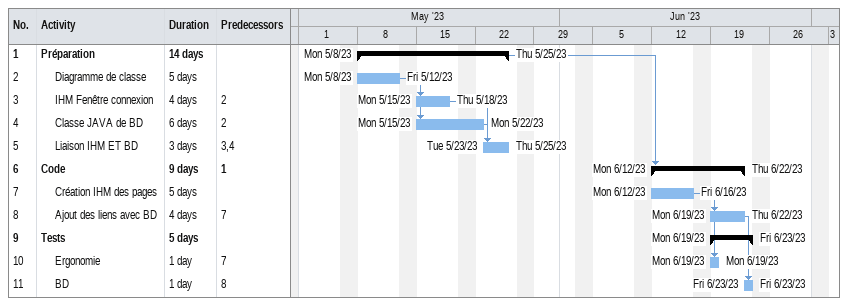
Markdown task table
| ID | Level | Task | Duration | Start | Finish | Predecessors |
|---|---|---|---|---|---|---|
| 1 | 1 | **Préparation** | 14d | 2023-05-08 | 2023-05-25 |  |
| 2 | 2 | Diagramme de classe | 5d | 2023-05-08 | 2023-05-12 |  |
| 3 | 2 | IHM Fenêtre connexion | 4d | 2023-05-15 | 2023-05-18 | 2 |
| 4 | 2 | Classe JAVA de BD | 6d | 2023-05-15 | 2023-05-22 | 2 |
| 5 | 2 | Liaison IHM ET BD | 3d | 2023-05-23 | 2023-05-25 | 3, 4 |
| 6 | 1 | **Code** | 9d | 2023-06-12 | 2023-06-22 | 1 |
| 7 | 2 | Création IHM des pages | 5d | 2023-06-12 | 2023-06-16 |  |
| 8 | 2 | Ajout des liens avec BD | 4d | 2023-06-19 | 2023-06-22 | 7 |
| 9 | 1 | **Tests** | 5d | 2023-06-19 | 2023-06-23 |  |
| 10 | 2 | Ergonomie | 1d | 2023-06-19 | 2023-06-19 | 7 |
| 11 | 2 | BD | 1d | 2023-06-23 | 2023-06-23 | 8 |
